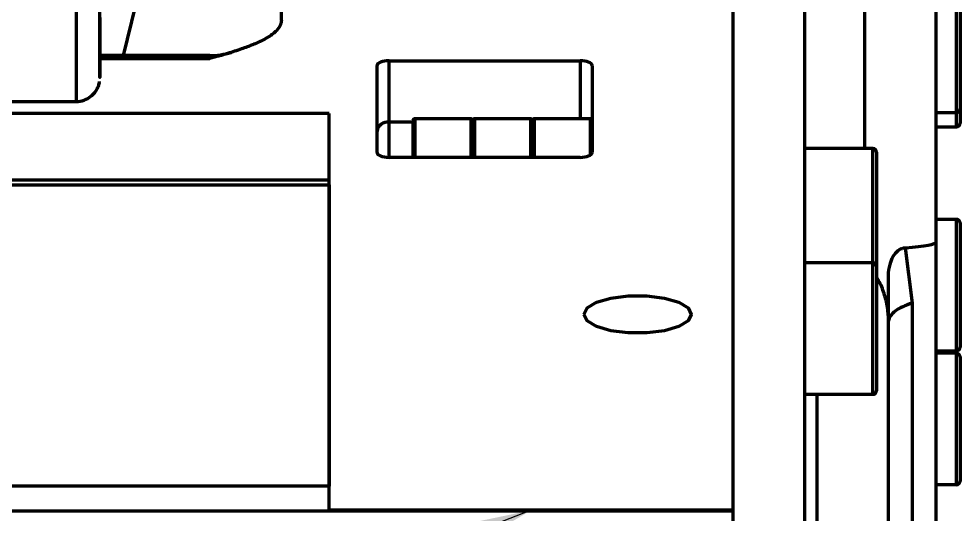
# Model space of a CAD drawing. Header units: millimetres. Extents: x -419 to 9215, y 1224 to 3301.
# Drawn here: x 354.18 to 397.94, y 1873.56 to 1896.6 of the extents above; entities that cross this region are included whole.
import ezdxf

# ---------------------------------------------------------------- set-up
doc = ezdxf.new("R2010")
doc.units = ezdxf.units.MM
doc.layers.add('0.3mm', color=240, linetype='Continuous', lineweight=30)
doc.layers.add('0.7mm', color=7, linetype='Continuous', lineweight=70)
doc.styles.get("Standard").update_dxf_attribs({"font": 'arial.ttf'})
doc.dimstyles.new('SLDDIMSTYLE0', dxfattribs={"dimtxt": 0.18, "dimasz": 3.302, "dimexe": 0, "dimexo": 0.0625, "dimgap": 0, "dimtad": 0, "dimtih": 1, "dimtoh": 1, "dimdec": 0, "dimrnd": 1e-09, "dimzin": 0, "dimdsep": 46, "dimtxsty": 'Standard', "dimsah": 1, "dimcen": 0.09, "dimadec": 0, "dimazin": 0, "dimtfac": 3.302, "dimtdec": 0, "dimtofl": 0, "dimtmove": 0, "dimatfit": 3, "dimfxl": 1, "dimfrac": 2, "dimtolj": 1, "dimtzin": 0, "dimarcsym": 0})

msp = doc.modelspace()

# ---------------------------------------------------------------- linework, layer by layer
at = {"layer": '0.7mm', "color": 7, "linetype": 'Continuous', "lineweight": 70}
for p, q in [((387.389, 1857.364), (387.389, 1910.8)), ((390.723, 1857.364), (390.723, 1910.8)), ((396.834, 1886.223), (396.834, 1900.863)), ((366.389, 1896.534), (366.389, 1900.217)), ((397.945, 1898.187), (397.945, 1892.409)), ((359.041, 1894.891), (359.613, 1897.235)), ((363.056, 1894.891), (357.951, 1894.891)), ((370.834, 1890.381), (370.834, 1894.428)), ((371.389, 1894.653), (380.278, 1894.653)), ((371.389, 1891.797), (371.389, 1894.653)), ((380.834, 1894.428), (380.834, 1890.381)), ((351.691, 1892.752), (356.84, 1892.754)), ((368.612, 1892.195), (309.834, 1892.195)), ((368.612, 1873.736), (368.612, 1892.195)), ((396.834, 1892.243), (397.778, 1892.243)), ((397.945, 1892.409), (397.945, 1891.745)), ((372.5, 1891.865), (372.5, 1890.156)), ((375.189, 1891.954), (372.589, 1891.954)), ((375.278, 1891.865), (375.278, 1890.156)), ((375.278, 1891.865), (375.278, 1890.156)), ((377.967, 1891.954), (375.367, 1891.954)), ((378.056, 1891.865), (378.056, 1890.156)), ((380.745, 1891.954), (378.145, 1891.954)), ((396.834, 1891.579), (397.778, 1891.579)), ((393.889, 1890.565), (390.723, 1890.565)), ((394.056, 1890.398), (394.056, 1885.077)), ((380.278, 1890.156), (371.389, 1890.156)), ((368.612, 1889.097), (315.278, 1889.097)), ((315.278, 1888.885), (368.612, 1888.885)), ((368.612, 1888.885), (368.612, 1874.865)), ((397.778, 1887.271), (396.834, 1887.271)), ((397.945, 1887.104), (397.945, 1881.326)), ((395.723, 1883.376), (395.404, 1885.951)), ((396.834, 1868.809), (396.834, 1886.223)), ((393.889, 1885.244), (390.723, 1885.244)), ((394.056, 1885.077), (394.056, 1879.299)), ((394.612, 1882.968), (394.612, 1884.802)), ((394.612, 1882.968), (394.612, 1884.802)), ((394.614, 1882.549), (394.612, 1882.968)), ((394.612, 1869.048), (394.612, 1882.548)), ((396.834, 1881.16), (397.778, 1881.16)), ((397.778, 1881.04), (396.834, 1881.04)), ((397.945, 1880.873), (397.945, 1875.095)), ((390.723, 1879.133), (393.889, 1879.133)), ((368.612, 1874.865), (315.278, 1874.865)), ((396.834, 1874.929), (397.778, 1874.929)), ((387.389, 1873.697), (309.834, 1873.697)), ((387.389, 1873.736), (368.612, 1873.736)), ((368.612, 1873.736), (368.612, 1873.697))]:
    msp.add_line(p, q, dxfattribs=at)
at = {"layer": '0.7mm', "color": 8, "linetype": 'Continuous', "lineweight": 70}
for p, q in [((393.5, 1901.412), (393.5, 1890.565)), ((397.778, 1892.243), (397.778, 1898.354)), ((357.951, 1894.75), (363.056, 1894.75)), ((363.056, 1894.75), (363.056, 1894.891)), ((380.278, 1894.653), (380.278, 1891.954)), ((397.778, 1891.579), (397.778, 1892.243)), ((372.5, 1891.797), (371.389, 1891.797)), ((371.389, 1890.156), (371.389, 1891.797)), ((372.589, 1891.954), (372.589, 1890.156)), ((375.189, 1891.954), (375.189, 1890.156)), ((375.367, 1891.954), (375.367, 1890.156)), ((377.967, 1891.954), (377.967, 1890.156)), ((378.145, 1891.954), (378.145, 1890.156)), ((380.745, 1891.954), (380.745, 1890.259)), ((393.889, 1885.244), (393.889, 1890.565)), ((397.778, 1881.16), (397.778, 1887.271)), ((393.889, 1879.133), (393.889, 1885.244)), ((395.723, 1868.809), (395.723, 1883.376)), ((397.778, 1874.929), (397.778, 1881.04)), ((391.278, 1879.133), (391.278, 1873.171))]:
    msp.add_line(p, q, dxfattribs=at)
at = {"layer": '0.7mm', "color": 7, "linetype": 'Continuous', "lineweight": 70, "flags": 128}
for points in [[(357.95, 1896.669), (357.951, 1895.477), (357.951, 1894.607), (357.951, 1894.068), (357.951, 1893.867), (357.951, 1894.005), (357.951, 1894.481), (357.951, 1895.29), (357.95, 1896.423), (357.95, 1897.869), (357.949, 1899.612), (357.949, 1901.635)], [(380.445, 1882.849), (380.596, 1883.149), (381.03, 1883.412), (381.695, 1883.608), (382.511, 1883.712), (383.379, 1883.712), (384.195, 1883.608), (384.86, 1883.412), (385.294, 1883.149), (385.445, 1882.849), (385.294, 1882.549), (384.86, 1882.286), (384.195, 1882.09), (383.379, 1881.986), (382.511, 1881.986), (381.695, 1882.09), (381.03, 1882.286), (380.596, 1882.549), (380.445, 1882.849)]]:
    msp.add_lwpolyline(points, dxfattribs=at)
at = {"layer": '0.7mm', "color": 8, "linetype": 'Continuous', "lineweight": 70, "flags": 128}
msp.add_lwpolyline([(356.838, 1900.228), (356.839, 1898.278), (356.839, 1896.6), (356.84, 1895.21), (356.84, 1894.122), (356.84, 1893.345), (356.84, 1892.888), (356.84, 1892.754)], dxfattribs=at)
at = {"layer": '0.7mm', "color": 7, "linetype": 'Continuous', "lineweight": 70}
for centre, radius, start, end in [((363.056, 1898.224), 3.333, 270, 287.3148), ((397.778, 1892.409), 0.167, 270, 0), ((371.333, 1891.296), 0.505, 83.6119, 171.7115), ((372.589, 1891.865), 0.0889, 90, 180), ((375.189, 1891.865), 0.0889, 360, 90), ((375.367, 1891.865), 0.0889, 90, 180), ((377.967, 1891.865), 0.0889, 360, 90), ((378.145, 1891.865), 0.0889, 90, 180), ((380.745, 1891.865), 0.0889, 360, 90), ((397.778, 1891.745), 0.167, 270, 0), ((393.889, 1890.398), 0.167, 0, 90), ((397.778, 1887.104), 0.167, 0, 90), ((393.889, 1885.077), 0.167, 0, 90), ((397.778, 1881.326), 0.167, 270, 0), ((397.778, 1880.873), 0.167, 0, 90), ((393.889, 1879.299), 0.167, 270, 0), ((397.778, 1875.095), 0.167, 270, 0)]:
    msp.add_arc(centre, radius, start, end, dxfattribs=at)
for centre, major_axis, ratio, start_param, end_param in [((371.389, 1894.428), (0.556, 0), 0.404718, 1.570796, 3.141593), ((380.278, 1894.428), (0.556, 0), 0.404718, 0, 1.570796), ((371.389, 1890.381), (0.556, 0), 0.404718, 3.141593, 4.712389), ((380.278, 1890.381), (0.556, 0), 0.404718, 4.712389, 6.283185), ((393.5, 1886.223), (3.333, 0), 0.099544, 5.320319, 6.283185)]:
    msp.add_ellipse(centre, major_axis=major_axis, ratio=ratio, start_param=start_param, end_param=end_param, dxfattribs=at)
for points, knots in [([(366.389, 1896.534), (366.377, 1896.452), (366.353, 1896.287), (366.209, 1896.101), (366.051, 1895.95), (365.898, 1895.831), (365.68, 1895.693), (365.471, 1895.583), (365.259, 1895.483), (364.97, 1895.358), (364.509, 1895.187), (363.841, 1894.974), (363.338, 1894.83), (363.059, 1894.751), (363.056, 1894.75)], [0, 0, 0, 0, 0.111104, 0.224174, 0.259198, 0.32967, 0.401007, 0.473158, 0.509418, 0.569733, 0.691039, 0.828768, 0.99807, 1, 1, 1, 1]), ([(356.827, 1892.768), (356.863, 1892.763), (357.029, 1892.742), (357.298, 1892.837), (357.57, 1893.01), (357.749, 1893.211), (357.857, 1893.405), (357.914, 1893.563), (357.93, 1893.656), (357.936, 1893.69)], [0, 0, 0, 0, 0.067996, 0.317027, 0.515109, 0.681552, 0.821421, 0.934676, 1, 1, 1, 1]), ([(394.612, 1884.802), (394.639, 1884.966), (394.689, 1885.263), (394.861, 1885.64), (395.07, 1885.846), (395.258, 1885.931), (395.355, 1885.944), (395.404, 1885.951)], [0, 0, 0, 0, 0.310461, 0.563634, 0.78193, 0.888862, 1, 1, 1, 1]), ([(394.612, 1882.548), (394.603, 1882.762), (394.585, 1883.194), (394.422, 1883.825), (394.243, 1884.292), (394.089, 1884.518), (394.056, 1884.567)], [0, 0, 0, 0, 0.302807, 0.61412, 0.917096, 1, 1, 1, 1])]:
    msp.add_open_spline(points, degree=3, knots=knots, dxfattribs=at)
msp.add_open_spline([(395.723, 1883.376), (395.565, 1883.321), (395.249, 1883.21), (394.91, 1883.005), (394.677, 1882.783), (394.635, 1882.627), (394.614, 1882.549)], degree=3, dxfattribs=at)

# ---------------------------------------------------------------- leaders
at = {"layer": '0.3mm'}
msp.add_leader([(378, 1873.736), (244.899, 1822.371)], dimstyle='SLDDIMSTYLE0', dxfattribs=at)

doc.saveas('drawing.dxf')
